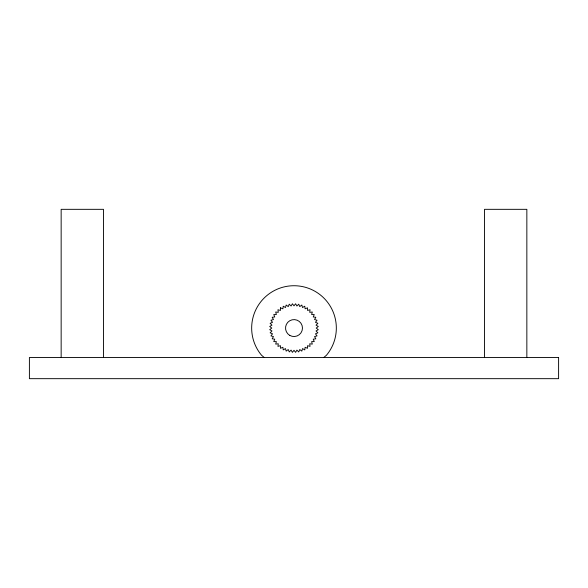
<?xml version="1.0" encoding="UTF-8"?>
<svg xmlns="http://www.w3.org/2000/svg" width="588" height="588" viewBox="0 0 588 588"><rect width="100%" height="100%" fill="white"/><g stroke="black" fill="none" stroke-linecap="round" stroke-linejoin="round"><path stroke-width="0.88" d="M61.152 357.504L61.152 209.328L103.488 209.328L103.488 357.504M484.512 357.504L484.512 209.328L526.848 209.328L526.848 357.504M323.775 357.504L326.428 355.277A42.336 42.336 0 0 0 323.055 297.271A42.336 42.336 0 0 0 264.945 297.271A42.336 42.336 0 0 0 261.572 355.277L264.225 357.504M280.476 307.825L280.469 310.427L277.948 309.758L278.286 312.346L275.699 312.015L276.367 314.536L273.758 314.543L274.75 316.954L272.171 317.299L273.464 319.556L270.95 320.239L272.531 322.312L270.127 323.312L271.965 325.164L269.708 326.472L271.774 328.067L269.708 329.655L271.965 330.963L270.127 332.815L272.531 333.815L270.95 335.888L273.464 336.571L272.171 338.828L274.75 339.18L273.758 341.591L276.367 341.591L275.699 344.112L278.286 343.782L277.948 346.369L280.469 345.7L280.476 348.302L282.887 347.31L283.232 349.897L285.496 348.596L286.172 351.117L288.245 349.537L289.252 351.94L291.097 350.103L292.405 352.352L294 350.294L295.595 352.352L296.903 350.103L298.748 351.94L299.755 349.537L301.828 351.117L302.504 348.596L304.768 349.897L305.113 347.31L307.524 348.302L307.531 345.7L310.052 346.369L309.714 343.782L312.301 344.112L311.633 341.591L314.242 341.591L313.25 339.18L315.829 338.828L314.536 336.571L317.05 335.888L315.469 333.815L317.873 332.815L316.035 330.963L318.292 329.655L316.226 328.067L318.292 326.472L316.035 325.164L317.873 323.312L315.469 322.312L317.05 320.239L314.536 319.556L315.829 317.299L313.25 316.954L314.242 314.543L311.633 314.536L312.301 312.015L309.714 312.346L310.052 309.758L307.531 310.427L307.524 307.825L305.113 308.818L304.768 306.23L302.504 307.531L301.828 305.01L299.755 306.598L298.748 304.187L296.903 306.025L295.595 303.776L294 305.841L292.405 303.776L291.097 306.025L289.252 304.187L288.245 306.598L286.172 305.01L285.496 307.531L283.232 306.23L282.887 308.818L280.476 307.825M558.6 357.504L29.4 357.504L29.4 378.672L558.6 378.672L558.6 357.504M289.766 335.395A8.467 8.467 0 0 0 302.467 328.067A8.467 8.467 0 0 0 289.766 320.732A8.467 8.467 0 0 0 289.766 335.395"/></g></svg>
